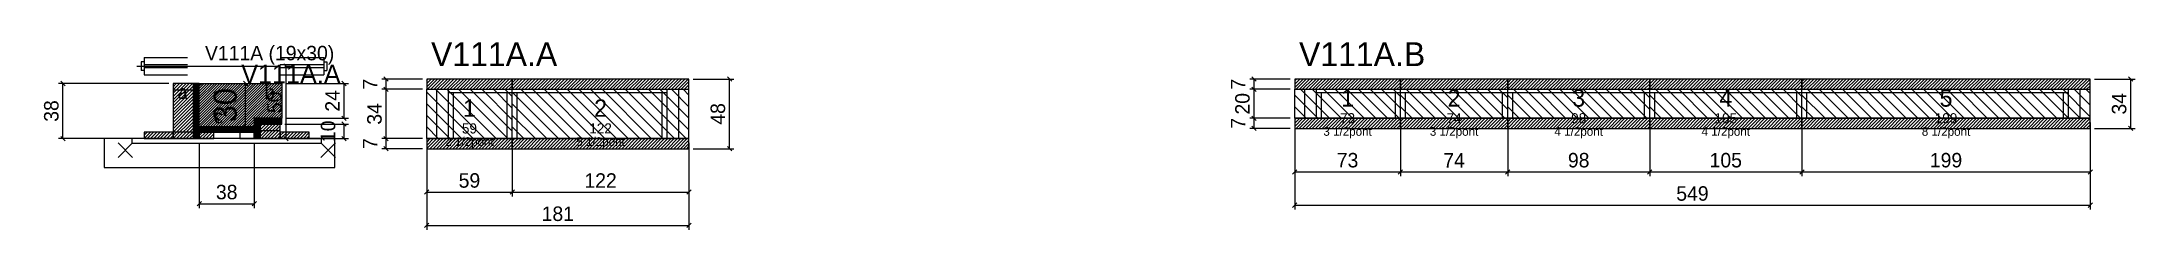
# Model space of a CAD drawing. Extents: x -69 to 1376, y -97 to 32.
import ezdxf
from ezdxf.enums import TextEntityAlignment as Align

# ---------------------------------------------------------------- set-up
doc = ezdxf.new("R2010")
doc.units = 0
for name, color, linetype in [('5', 5, 'Continuous'), ('barrote', 126, 'Continuous'), ('CONCRETO', 251, 'Continuous'), ('COTA', 241, 'Continuous'), ('Cota Seção (2x)', 241, 'Continuous'), ('detalhes', 7, 'Continuous'), ('Hachura', 251, 'Continuous'), ('Madeira', 126, 'Continuous'), ('NOMENCLATURA', 7, 'Continuous'), ('Painéis', 200, 'Continuous'), ('presilha', 224, 'Continuous'), ('Reaproveitamento', 30, 'Continuous'), ('SARR_2.2x7', 40, 'Continuous'), ('SARR_3.5x7', 81, 'Continuous'), ('SCO-___-LAJ', 224, 'Continuous'), ('TENSOR', 224, 'Continuous'), ('texto', 7, 'Continuous'), ('Texto Seção', 7, 'Continuous')]:
    doc.layers.add(name, color=color, linetype=linetype)
doc.dimstyles.new('PAINEL', dxfattribs={"dimtxt": 10, "dimasz": 3, "dimexe": 3, "dimexo": 3, "dimgap": 3, "dimtad": 1, "dimblk": 'OBLIQUE', "dimblk1": 'OBLIQUE', "dimcen": 2.5, "dimclrd": 4, "dimclre": 4, "dimclrt": 240, "dimazin": 3, "dimtfac": 1, "dimtmove": 0, "dimatfit": 3})
doc.dimstyles.new('SECAO2X', dxfattribs={"dimtxt": 16, "dimasz": 3, "dimexe": 3, "dimexo": 3, "dimgap": 3, "dimtad": 1, "dimblk": 'OBLIQUE', "dimblk1": 'OBLIQUE', "dimcen": 2.5, "dimclrd": 4, "dimclre": 4, "dimclrt": 240, "dimazin": 3, "dimtfac": 1, "dimtmove": 0, "dimatfit": 3})

# ---------------------------------------------------------------- blocks, each defined once
blk = doc.blocks.new('_OBLIQUE')
at = {"color": 0, "linetype": 'BYBLOCK'}
blk.add_line((-0.5, -0.5), (0.5, 0.5), dxfattribs=at)

msp = doc.modelspace()

# ---------------------------------------------------------------- hatches: boundary and pattern name
at = {"layer": 'COTA'}
h = msp.add_hatch(dxfattribs=at)
h.set_pattern_fill('ANSI31', scale=0.4)
h.paths.add_polyline_path([(40, -26), (40, 4), (97, 4), (97, -20), (78, -20), (78, -26)])
h = msp.add_hatch(dxfattribs=at)
h.set_pattern_fill('ANSI31', scale=0.5)
h.paths.add_polyline_path([(197, 0), (256, 0), (256, 7), (197, 7)])
h = msp.add_hatch(dxfattribs=at)
h.set_pattern_fill('ANSI31', scale=0.5)
h.paths.add_polyline_path([(256, 0), (378, 0), (378, 7), (256, 7)])
h = msp.add_hatch(dxfattribs=at)
h.set_pattern_fill('ANSI31', scale=0.5)
h.paths.add_polyline_path([(796, 0), (869, 0), (869, 7), (796, 7)])
h = msp.add_hatch(dxfattribs=at)
h.set_pattern_fill('ANSI31', scale=0.5)
h.paths.add_polyline_path([(869, 0), (943, 0), (943, 7), (869, 7)])
h = msp.add_hatch(dxfattribs=at)
h.set_pattern_fill('ANSI31', scale=0.5)
h.paths.add_polyline_path([(943, 0), (1041, 0), (1041, 7), (943, 7)])
h = msp.add_hatch(dxfattribs=at)
h.set_pattern_fill('ANSI31', scale=0.5)
h.paths.add_polyline_path([(1041, 0), (1146, 0), (1146, 7), (1041, 7)])
h = msp.add_hatch(dxfattribs=at)
h.set_pattern_fill('ANSI31', scale=0.5)
h.paths.add_polyline_path([(1146, 0), (1345, 0), (1345, 7), (1146, 7)])
h = msp.add_hatch(dxfattribs=at)
h.set_pattern_fill('ANSI31', scale=0.5)
h.paths.add_polyline_path([(796, -27), (869, -27), (869, -20), (796, -20)])
h = msp.add_hatch(dxfattribs=at)
h.set_pattern_fill('ANSI31', scale=0.5)
h.paths.add_polyline_path([(869, -27), (943, -27), (943, -20), (869, -20)])
h = msp.add_hatch(dxfattribs=at)
h.set_pattern_fill('ANSI31', scale=0.5)
h.paths.add_polyline_path([(943, -27), (1041, -27), (1041, -20), (943, -20)])
h = msp.add_hatch(dxfattribs=at)
h.set_pattern_fill('ANSI31', scale=0.5)
h.paths.add_polyline_path([(1041, -27), (1146, -27), (1146, -20), (1041, -20)])
h = msp.add_hatch(dxfattribs=at)
h.set_pattern_fill('ANSI31', scale=0.5)
h.paths.add_polyline_path([(1146, -27), (1345, -27), (1345, -20), (1146, -20)])
h = msp.add_hatch(dxfattribs=at)
h.set_pattern_fill('ANSI31', scale=0.5)
h.paths.add_polyline_path([(197, -41), (256, -41), (256, -34), (197, -34)])
h = msp.add_hatch(dxfattribs=at)
h.set_pattern_fill('ANSI31', scale=0.5)
h.paths.add_polyline_path([(256, -41), (378, -41), (378, -34), (256, -34)])
at = {"layer": 'Hachura'}
h = msp.add_hatch(dxfattribs=at)
h.set_pattern_fill('ANSI31', scale=0.5)
h.paths.add_polyline_path([(22, -34), (36, -34), (36, 4), (22, 4)])
h = msp.add_hatch(dxfattribs=at)
h.set_pattern_fill('ANSI31', scale=0.5)
h.paths.add_polyline_path([(22, -0.4), (36, -0.4), (36, 4), (22, 4)])
h = msp.add_hatch(dxfattribs=at)
h.set_pattern_fill('SOLID')
h.paths.add_polyline_path([(36, -34), (40, -34), (40, 4), (36, 4)])
h = msp.add_hatch(dxfattribs=at)
h.set_pattern_fill('SOLID')
h.paths.add_polyline_path([(40, -29.6), (78, -29.6), (78, -26), (40, -26)])
h = msp.add_hatch(dxfattribs=at)
h.set_pattern_fill('SOLID')
h.paths.add_polyline_path([(78, -24), (97, -24), (97, -20), (78, -20)])
h = msp.add_hatch(dxfattribs=at)
h.set_pattern_fill('SOLID')
h.paths.add_polyline_path([(78, -34), (82, -34), (82, -24), (78, -24)])
h = msp.add_hatch(dxfattribs=at)
h.set_pattern_fill('ANSI31', scale=0.5)
h.paths.add_polyline_path([(82, -34), (96, -34), (96, -24), (82, -24)])
h = msp.add_hatch(dxfattribs=at)
h.set_pattern_fill('ANSI31', scale=0.5)
h.paths.add_polyline_path([(82, -28.4), (96, -28.4), (96, -24), (82, -24)])
h = msp.add_hatch(dxfattribs=at)
h.set_pattern_fill('ANSI31', scale=0.5)
h.paths.add_polyline_path([(2, -34), (22, -34), (22, -29.6), (2, -29.6)])
h = msp.add_hatch(dxfattribs=at)
h.set_pattern_fill('ANSI31', scale=0.5)
h.paths.add_polyline_path([(40, -34), (50, -34), (50, -29.6), (40, -29.6)])
h = msp.add_hatch(dxfattribs=at)
h.set_pattern_fill('ANSI31', scale=0.5)
h.paths.add_polyline_path([(96, -34), (116, -34), (116, -29.6), (96, -29.6)])

# ---------------------------------------------------------------- linework, layer by layer
for p, q in [((0, 19), (0, 13)), ((2, 19), (0, 19)), ((2, 22), (32, 22)), ((2, 22), (2, 10)), ((2, 17), (32, 17)), ((2, 15), (32, 15)), ((96, 22), (126, 22)), ((96, 17), (126, 17)), ((96, 15), (126, 15)), ((126, 22), (126, 10)), ((126, 19), (128, 19)), ((128, 19), (128, 13)), ((2, 13), (0, 13)), ((2, 10), (32, 10)), ((96, 10), (126, 10)), ((126, 13), (128, 13))]:
    msp.add_line(p, q)
at = {"layer": 'barrote'}
msp.add_lwpolyline([(-25.5, -54), (133.5, -54), (133.5, -34), (-25.5, -34)], close=True, dxfattribs=at)
at = {"layer": 'CONCRETO'}
msp.add_lwpolyline([(40, -26), (40, 4), (97, 4), (97, -20), (78, -20), (78, -26)], close=True, dxfattribs=at)
at = {"layer": 'Madeira'}
for points in [[(22, -34), (36, -34), (36, 4), (22, 4)], [(22, -0.4), (36, -0.4), (36, 4), (22, 4)], [(82, -34), (96, -34), (96, -24), (82, -24)], [(82, -28.4), (96, -28.4), (96, -24), (82, -24)], [(2, -34), (22, -34), (22, -29.6), (2, -29.6)], [(22, -34), (36, -34), (36, -29.6), (22, -29.6)], [(40, -34), (50, -34), (50, -29.6), (40, -29.6)], [(68, -34), (78, -34), (78, -29.6), (68, -29.6)], [(96, -34), (116, -34), (116, -29.6), (96, -29.6)]]:
    msp.add_lwpolyline(points, close=True, dxfattribs=at)
at = {"layer": 'Painéis'}
for p, q in [((197, 0), (256, 0)), ((197, -34), (197, 0)), ((256, -34), (256, 0)), ((256, -34), (256, 0)), ((256, 0), (378, 0)), ((256, -34), (256, 0)), ((378, -34), (378, 0)), ((796, 0), (869, 0)), ((796, -20), (796, 0)), ((869, -20), (869, 0)), ((869, -20), (869, 0)), ((869, 0), (943, 0)), ((869, -20), (869, 0)), ((943, -20), (943, 0)), ((943, -20), (943, 0)), ((943, 0), (1041, 0)), ((943, -20), (943, 0)), ((1041, -20), (1041, 0)), ((1041, -20), (1041, 0)), ((1041, 0), (1146, 0)), ((1041, -20), (1041, 0)), ((1146, -20), (1146, 0)), ((1146, -20), (1146, 0)), ((1146, 0), (1345, 0)), ((1146, -20), (1146, 0)), ((1345, -20), (1345, 0)), ((796, -20), (869, -20)), ((869, -20), (943, -20)), ((943, -20), (1041, -20)), ((1041, -20), (1146, -20)), ((1146, -20), (1345, -20)), ((197, -34), (256, -34)), ((256, -34), (378, -34))]:
    msp.add_line(p, q, dxfattribs=at)
for points in [[(36, -34), (40, -34), (40, 4), (36, 4)], [(40, -29.6), (78, -29.6), (78, -26), (40, -26)], [(78, -24), (97, -24), (97, -20), (78, -20)], [(78, -34), (82, -34), (82, -24), (78, -24)]]:
    msp.add_lwpolyline(points, close=True, dxfattribs=at)
at = {"layer": 'presilha'}
for p, q in [((-16, -47), (-6, -37)), ((-16, -37), (-6, -47)), ((124, -47), (134, -37)), ((124, -37), (134, -47))]:
    msp.add_line(p, q, dxfattribs=at)
at = {"layer": 'Reaproveitamento', "color": 30}
for p, q in [((237, -34), (203, 0)), ((245, -34), (211, 0)), ((253, -34), (219, 0)), ((256, -29), (227, 0)), ((256, -21), (235, 0)), ((256, -13), (243, 0)), ((256, -5), (251, 0)), ((296, -34), (262, 0)), ((304, -34), (270, 0)), ((312, -34), (278, 0)), ((320, -34), (286, 0)), ((328, -34), (294, 0)), ((336, -34), (302, 0)), ((344, -34), (310, 0)), ((352, -34), (318, 0)), ((360, -34), (326, 0)), ((368, -34), (334, 0)), ((376, -34), (342, 0)), ((378, -28), (350, 0)), ((378, -20), (358, 0)), ((378, -12), (366, 0)), ((378, -4), (374, 0)), ((820, -20), (800, 0)), ((828, -20), (808, 0)), ((836, -20), (816, 0)), ((844, -20), (824, 0)), ((852, -20), (832, 0)), ((860, -20), (840, 0)), ((868, -20), (848, 0)), ((869, -13), (856, 0)), ((869, -5), (864, 0)), ((893, -20), (873, 0)), ((901, -20), (881, 0)), ((909, -20), (889, 0)), ((917, -20), (897, 0)), ((925, -20), (905, 0)), ((933, -20), (913, 0)), ((941, -20), (921, 0)), ((943, -14), (929, 0)), ((943, -6), (937, 0)), ((967, -20), (947, 0)), ((975, -20), (955, 0)), ((983, -20), (963, 0)), ((991, -20), (971, 0)), ((999, -20), (979, 0)), ((1007, -20), (987, 0)), ((1015, -20), (995, 0)), ((1023, -20), (1003, 0)), ((1031, -20), (1011, 0)), ((1039, -20), (1019, 0)), ((1041, -14), (1027, 0)), ((1041, -6), (1035, 0)), ((1065, -20), (1045, 0)), ((1073, -20), (1053, 0)), ((1081, -20), (1061, 0)), ((1089, -20), (1069, 0)), ((1097, -20), (1077, 0)), ((1105, -20), (1085, 0)), ((1113, -20), (1093, 0)), ((1121, -20), (1101, 0)), ((1129, -20), (1109, 0)), ((1137, -20), (1117, 0)), ((1145, -20), (1125, 0)), ((1146, -13), (1133, 0)), ((1146, -5), (1141, 0)), ((1170, -20), (1150, 0)), ((1178, -20), (1158, 0)), ((1186, -20), (1166, 0)), ((1194, -20), (1174, 0)), ((1202, -20), (1182, 0)), ((1210, -20), (1190, 0)), ((1218, -20), (1198, 0)), ((1226, -20), (1206, 0)), ((1234, -20), (1214, 0)), ((1242, -20), (1222, 0)), ((1250, -20), (1230, 0)), ((1258, -20), (1238, 0)), ((1266, -20), (1246, 0)), ((1274, -20), (1254, 0)), ((1282, -20), (1262, 0)), ((1290, -20), (1270, 0)), ((1298, -20), (1278, 0)), ((1306, -20), (1286, 0)), ((1314, -20), (1294, 0)), ((1322, -20), (1302, 0)), ((1330, -20), (1310, 0)), ((1338, -20), (1318, 0)), ((1345, -19), (1326, 0)), ((1345, -11), (1334, 0)), ((1345, -3), (1342, 0)), ((229, -34), (197, -2)), ((221, -34), (197, -10)), ((288, -34), (256, -2)), ((280, -34), (256, -10)), ((812, -20), (796, -4)), ((804, -20), (796, -12)), ((885, -20), (869, -4)), ((877, -20), (869, -12)), ((959, -20), (943, -4)), ((951, -20), (943, -12)), ((1057, -20), (1041, -4)), ((1049, -20), (1041, -12)), ((1162, -20), (1146, -4)), ((1154, -20), (1146, -12)), ((213, -34), (197, -18)), ((205, -34), (197, -26)), ((272, -34), (256, -18)), ((264, -34), (256, -26)), ((796, -20), (796, -20)), ((869, -20), (869, -20)), ((943, -20), (943, -20)), ((1041, -20), (1041, -20)), ((1146, -20), (1146, -20)), ((197, -34), (197, -34)), ((256, -34), (256, -34))]:
    msp.add_line(p, q, dxfattribs=at)
at = {"layer": 'SARR_2.2x7'}
for p, q in [((204, -34), (204, 0)), ((371, -34), (371, 0)), ((803, -20), (803, 0)), ((1338, -20), (1338, 0)), ((212, -2.2), (256, -2.2)), ((256, -2.2), (363, -2.2)), ((811, -2.2), (869, -2.2)), ((869, -2.2), (943, -2.2)), ((943, -2.2), (1041, -2.2)), ((1041, -2.2), (1146, -2.2)), ((1146, -2.2), (1330, -2.2))]:
    msp.add_line(p, q, dxfattribs=at)
at = {"layer": 'SARR_3.5x7'}
for p, q in [((212, -34), (212, 0)), ((256, -34), (256, 0)), ((256, -34), (256, 0)), ((363, -34), (363, 0)), ((811, -20), (811, 0)), ((869, -20), (869, 0)), ((869, -20), (869, 0)), ((943, -20), (943, 0)), ((943, -20), (943, 0)), ((1041, -20), (1041, 0)), ((1041, -20), (1041, 0)), ((1146, -20), (1146, 0)), ((1146, -20), (1146, 0)), ((1330, -20), (1330, 0)), ((215.5, -34), (215.5, -2.2)), ((252.5, -34), (252.5, -2.2)), ((259.5, -34), (259.5, -2.2)), ((359.5, -34), (359.5, -2.2)), ((814.5, -20), (814.5, -2.2)), ((865.5, -20), (865.5, -2.2)), ((872.5, -20), (872.5, -2.2)), ((939.5, -20), (939.5, -2.2)), ((946.5, -20), (946.5, -2.2)), ((1037.5, -20), (1037.5, -2.2)), ((1044.5, -20), (1044.5, -2.2)), ((1142.5, -20), (1142.5, -2.2)), ((1149.5, -20), (1149.5, -2.2)), ((1326.5, -20), (1326.5, -2.2)), ((811, -20), (814.5, -20)), ((865.5, -20), (869, -20)), ((869, -20), (872.5, -20)), ((939.5, -20), (943, -20)), ((943, -20), (946.5, -20)), ((1037.5, -20), (1041, -20)), ((1041, -20), (1044.5, -20)), ((1142.5, -20), (1146, -20)), ((1146, -20), (1149.5, -20)), ((1326.5, -20), (1330, -20)), ((212, -34), (215.5, -34)), ((252.5, -34), (256, -34)), ((256, -34), (259.5, -34)), ((359.5, -34), (363, -34))]:
    msp.add_line(p, q, dxfattribs=at)
at = {"layer": 'SCO-___-LAJ'}
for points in [[(197, 0), (256, 0), (256, 7), (197, 7)], [(256, 0), (378, 0), (378, 7), (256, 7)], [(796, 0), (869, 0), (869, 7), (796, 7)], [(869, 0), (943, 0), (943, 7), (869, 7)], [(943, 0), (1041, 0), (1041, 7), (943, 7)], [(1041, 0), (1146, 0), (1146, 7), (1041, 7)], [(1146, 0), (1345, 0), (1345, 7), (1146, 7)], [(796, -27), (869, -27), (869, -20), (796, -20)], [(869, -27), (943, -27), (943, -20), (869, -20)], [(943, -27), (1041, -27), (1041, -20), (943, -20)], [(1041, -27), (1146, -27), (1146, -20), (1041, -20)], [(1146, -27), (1345, -27), (1345, -20), (1146, -20)], [(-6.5, -37.2), (124.5, -37.2), (124.5, -34), (-6.5, -34)], [(197, -41), (256, -41), (256, -34), (197, -34)], [(256, -41), (378, -41), (378, -34), (256, -34)]]:
    msp.add_lwpolyline(points, close=True, dxfattribs=at)
at = {"layer": 'TENSOR'}
msp.add_line((-3, 16), (95, 16), dxfattribs=at)

# ---------------------------------------------------------------- texts
at = {"layer": '5'}
for s, height, p in [('1', 12, (832.5, -6)), ('2', 12, (906, -6)), ('3', 12, (992, -6)), ('4', 12, (1093.5, -6)), ('5', 12, (1245.5, -6)), ('1', 12, (226.5, -13)), ('2', 12, (317, -13)), ('59', 7, (226.5, -27)), ('122', 7, (317, -27)), ('73', 7, (832.5, -20)), ('74', 7, (906, -20)), ('98', 7, (992, -20)), ('105', 7, (1093.5, -20)), ('199', 7, (1245.5, -20))]:
    msp.add_text(s, height=height, dxfattribs=at).set_placement(p, align=Align.MIDDLE_CENTER)
at = {"layer": 'detalhes'}
for s, p in [('a', (25, -6.7)), ('b', (85, -6.7)), ('c', (50, -23.5))]:
    msp.add_text(s, height=9.6, dxfattribs=at).set_placement(p)
at = {"layer": 'NOMENCLATURA'}
for s, p in [('V111A.A', (200, 16)), ('V111A.B', (799, 16))]:
    msp.add_text(s, height=16.5, dxfattribs=at).set_placement(p)
at = {"layer": 'texto', "char_height": 6, "attachment_point": 5}
for s, insert in [('3 1/2pont', (832.5, -30)), ('3 1/2pont', (906, -30)), ('4 1/2pont', (992, -30)), ('4 1/2pont', (1093.5, -30)), ('8 1/2pont', (1245.5, -30)), ('2 1/2pont', (226.5, -37)), ('5 1/2pont', (317, -37))]:
    msp.add_mtext(s, dxfattribs=dict(at, insert=insert))
at = {"layer": 'Texto Seção'}
for s, height, p in [('V111A (19x30)', 10, (44, 20)), ('V111A.A', 13, (69, 4))]:
    msp.add_text(s, height=height, dxfattribs=at).set_placement(p)

# ---------------------------------------------------------------- dimensions: what is measured, and where the dimension line sits
at = {"layer": 'COTA'}
for base, p1, p2 in [((100, -34), (96, -34), (96, 16)), ((-54, -34), (2, -34), (22, 4)), ((140, -20), (97, -20), (97, 4)), ((169, 0), (197, 0), (197, 7)), ((169, -34), (197, -34), (197, 0)), ((406, -41), (378, -41), (378, 7)), ((768, 0), (796, 0), (796, 7)), ((768, -20), (796, -20), (796, 0)), ((1373, -27), (1345, -27), (1345, 7)), ((140, -34), (96, -34), (96, -24)), ((768, -27), (796, -27), (796, -20)), ((169, -41), (197, -41), (197, -34))]:
    msp.add_linear_dim(base=base, p1=p1, p2=p2, angle=90, dimstyle='PAINEL', dxfattribs=at).render()
for base, p1, p2 in [((796, -57), (796, -20), (869, -20)), ((796, -80), (796, -20), (1345, -20)), ((869, -57), (869, -20), (943, -20)), ((943, -57), (943, -20), (1041, -20)), ((1041, -57), (1041, -20), (1146, -20)), ((1146, -57), (1146, -20), (1345, -20)), ((40, -79), (40, -34), (78, -34)), ((197, -71), (197, -34), (256, -34)), ((197, -94), (197, -34), (378, -34)), ((256, -71), (256, -34), (378, -34))]:
    msp.add_linear_dim(base=base, p1=p1, p2=p2, dimstyle='PAINEL', dxfattribs=at).render()
at = {"layer": 'Cota Seção (2x)'}
msp.add_linear_dim(base=(72, -26), p1=(40, -26), p2=(40, 4), angle=90, dimstyle='SECAO2X', dxfattribs=at).render()

doc.saveas('drawing.dxf')
